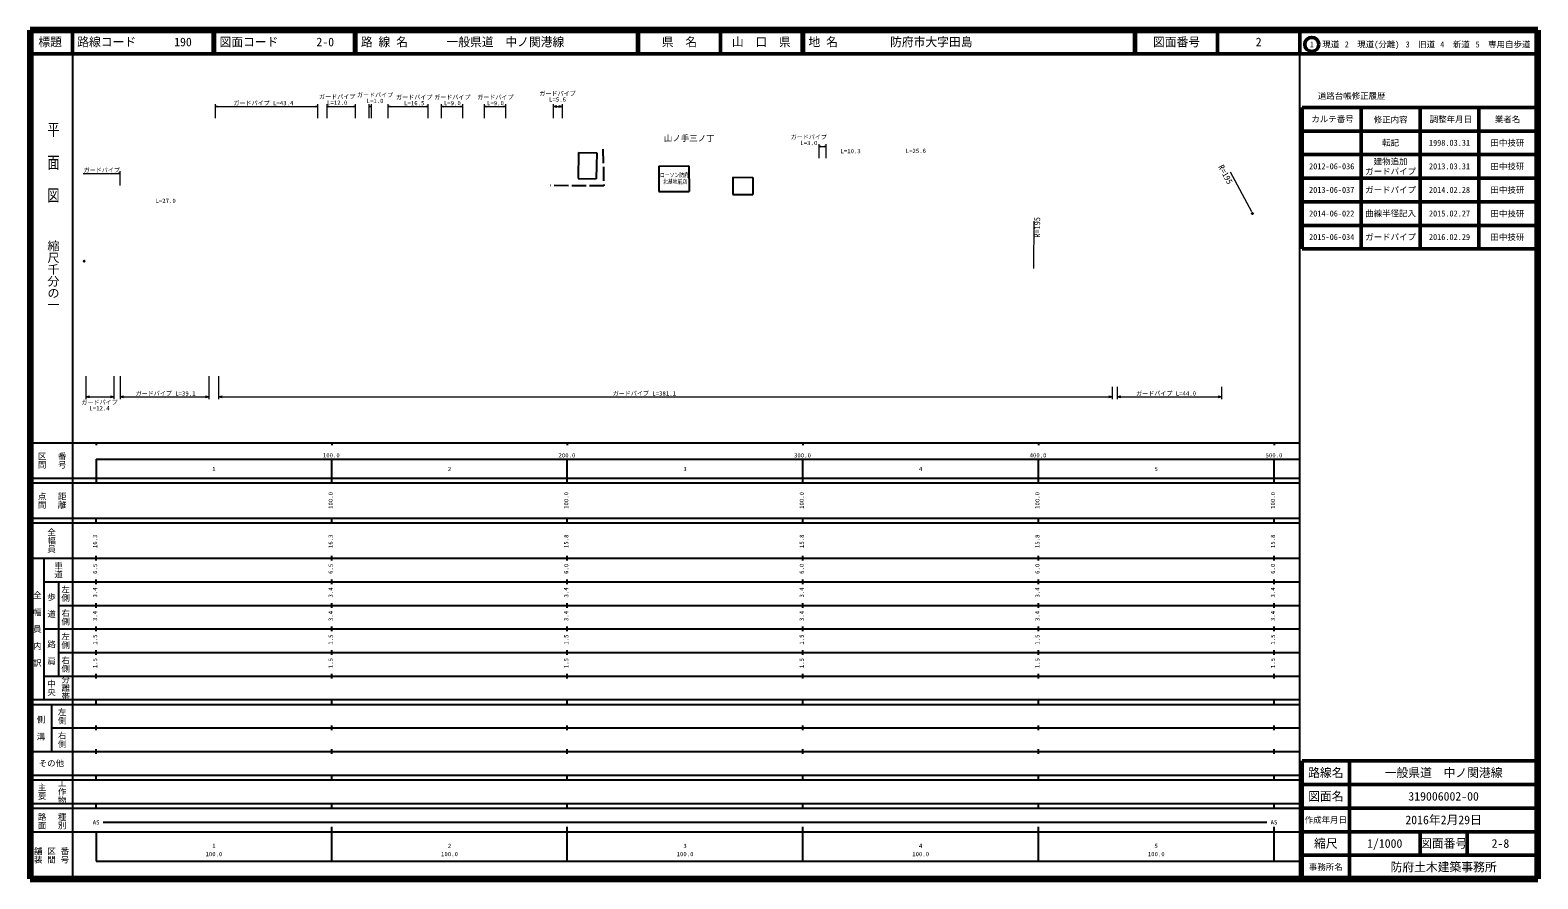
# Model space of a CAD drawing. Units: millimetres on the paper, with parts at other scales. Extents: x 40 to 680, y 20 to 380.
import ezdxf
from ezdxf.enums import TextEntityAlignment as Align

# ---------------------------------------------------------------- set-up
doc = ezdxf.new("R2010")
doc.units = ezdxf.units.MM
doc.header["$PDMODE"] = 32
doc.header["$PDSIZE"] = 0.5
doc.linetypes.add('DASHED', pattern=[7.5, 6, -1.5])
for name, color, linetype, lineweight in [('M-BGD', 7, 'Continuous', 25), ('M-STR-HTXT', 7, 'Continuous', 13), ('M-TTL', 2, 'Continuous', 140), ('M-TTL-BAND', 7, 'Continuous', 25), ('M-TTL-FRAM', 2, 'Continuous', 50), ('M-TTL-LINE', 7, 'Continuous', 50), ('M-TTL-TXT', 7, 'Continuous', 13)]:
    doc.layers.add(name, color=color, linetype=linetype, lineweight=lineweight)
doc.layers.add('M-BMK-HTXT', color=7, linetype='Continuous')
doc.layers.add('M-OTRS', color=6, linetype='Continuous')
doc.styles.add('@ＭＳ ゴシック', font='')
doc.styles.add('ＭＳ ゴシック', font='')
doc.styles.get('@ＭＳ ゴシック').set_extended_font_data('@MS Gothic')
doc.styles.get('ＭＳ ゴシック').set_extended_font_data('MS Gothic')

# ---------------------------------------------------------------- blocks, each defined once
blk = doc.blocks.new('open_arrow')
at = {"color": 0, "linetype": 'Continuous', "lineweight": -2}
blk.add_lwpolyline([(7.5, 1.25), (0, 0), (7.5, -1.25)], dxfattribs=at)

msp = doc.modelspace()

# ---------------------------------------------------------------- linework, layer by layer
at = {"layer": 'M-BGD'}
for p, q in [((272.796, 328.067), (272.57, 317.087)), ((272.796, 328.067), (280.537, 327.907)), ((280.537, 327.907), (280.312, 316.928)), ((306.9, 322.363), (319.663, 322.392)), ((306.9, 322.363), (306.924, 311.588)), ((319.663, 322.392), (319.687, 311.617)), ((272.57, 317.087), (280.312, 316.928)), ((338.324, 317.638), (338.263, 310.307)), ((338.324, 317.638), (346.776, 317.567)), ((346.776, 317.567), (346.715, 310.236)), ((306.924, 311.588), (319.687, 311.617)), ((338.263, 310.307), (346.715, 310.236))]:
    msp.add_line(p, q, dxfattribs=at)
at = {"layer": 'M-BGD', "linetype": 'DASHED'}
for p, q in [((283.163, 329.556), (283.472, 313.984)), ((283.472, 313.984), (260.843, 314.067))]:
    msp.add_line(p, q, dxfattribs=at)
at = {"layer": 'M-OTRS'}
for p in [(558.814, 302.228), (62.948, 281.984)]:
    msp.add_point(p, dxfattribs=at)
at = {"layer": 'M-STR-HTXT'}
for p, q in [((118.652, 342.603), (118.652, 348.603)), ((118.652, 347.603), (162.05, 347.603)), ((162.05, 342.603), (162.05, 348.603)), ((166.081, 342.603), (166.081, 348.603)), ((166.081, 347.603), (178.081, 347.603)), ((178.081, 342.603), (178.081, 348.603)), ((192.006, 342.603), (192.006, 348.603)), ((192.006, 347.603), (209.003, 347.603)), ((209.003, 342.603), (209.003, 348.603)), ((214.614, 342.603), (214.614, 348.603)), ((214.614, 347.603), (223.61, 347.603)), ((223.61, 342.603), (223.61, 348.603)), ((232.889, 342.603), (232.889, 348.603)), ((232.889, 347.603), (241.886, 347.603)), ((241.886, 342.603), (241.886, 348.603)), ((262.114, 342.603), (262.114, 348.603)), ((262.114, 347.603), (265.969, 347.603)), ((265.969, 342.603), (265.969, 348.603)), ((374.91, 325.695), (374.91, 331.695)), ((374.91, 330.695), (377.91, 330.695)), ((377.91, 325.695), (377.91, 331.695)), ((78.149, 314.16), (78.149, 320.16)), ((62.463, 319.16), (63.213, 319.285)), ((62.463, 319.16), (63.213, 319.035)), ((62.463, 319.16), (78.149, 319.16)), ((78.149, 319.16), (77.399, 319.285)), ((78.149, 319.16), (77.399, 319.035)), ((549.339, 319.841), (558.382, 303.032)), ((466.023, 298.954), (465.977, 278.955)), ((63.638, 233.263), (63.638, 223.436)), ((75.572, 233.263), (75.572, 223.436)), ((78.185, 233.263), (78.185, 223.436)), ((115.872, 233.263), (115.872, 223.436)), ((119.948, 233.263), (119.948, 223.436)), ((63.638, 224.436), (75.572, 224.436)), ((78.185, 224.436), (115.872, 224.436)), ((119.948, 224.436), (499.319, 224.436)), ((499.319, 228.696), (499.319, 223.436)), ((501.467, 228.696), (501.467, 223.436)), ((501.467, 224.436), (545.732, 224.436)), ((545.732, 228.696), (545.732, 223.436))]:
    msp.add_line(p, q, dxfattribs=at)
at = {"layer": 'M-TTL'}
for p, q in [((40, 380), (40, 20)), ((680, 380), (40, 380)), ((680, 20), (680, 380)), ((40, 20), (680, 20))]:
    msp.add_line(p, q, dxfattribs=at)
at = {"layer": 'M-TTL-BAND'}
for p, q in [((58, 370), (58, 20)), ((579, 20), (579, 370)), ((40, 205), (579, 205)), ((68, 205), (68, 204)), ((168, 205), (168, 204)), ((268, 205), (268, 204)), ((368, 205), (368, 204)), ((468, 205), (468, 204)), ((568, 205), (568, 204)), ((68, 198), (579, 198)), ((68, 198), (68, 188)), ((168, 188), (168, 198)), ((268, 188), (268, 198)), ((368, 188), (368, 198)), ((468, 188), (468, 198)), ((568, 188), (568, 198)), ((40, 190), (579, 190)), ((40, 188), (579, 188)), ((40, 173), (579, 173)), ((68, 171), (68, 173)), ((168, 171), (168, 173)), ((268, 171), (268, 173)), ((368, 171), (368, 173)), ((468, 171), (468, 173)), ((568, 171), (568, 173)), ((40, 171), (579, 171)), ((40, 156), (579, 156)), ((46, 96), (46, 156)), ((68, 155), (68, 157)), ((168, 155), (168, 157)), ((268, 155), (268, 157)), ((368, 155), (368, 157)), ((468, 155), (468, 157)), ((568, 155), (568, 157)), ((46, 146), (579, 146)), ((52, 146), (52, 106)), ((68, 145), (68, 147)), ((168, 145), (168, 147)), ((268, 145), (268, 147)), ((368, 145), (368, 147)), ((468, 145), (468, 147)), ((568, 145), (568, 147)), ((52, 136), (579, 136)), ((68, 135), (68, 137)), ((168, 135), (168, 137)), ((268, 135), (268, 137)), ((368, 135), (368, 137)), ((468, 135), (468, 137)), ((568, 135), (568, 137)), ((46, 126), (579, 126)), ((68, 125), (68, 127)), ((168, 125), (168, 127)), ((268, 125), (268, 127)), ((368, 125), (368, 127)), ((468, 125), (468, 127)), ((568, 125), (568, 127)), ((52, 116), (579, 116)), ((68, 115), (68, 117)), ((168, 115), (168, 117)), ((268, 115), (268, 117)), ((368, 115), (368, 117)), ((468, 115), (468, 117)), ((568, 115), (568, 117)), ((46, 106), (579, 106)), ((68, 105), (68, 107)), ((168, 105), (168, 107)), ((268, 105), (268, 107)), ((368, 105), (368, 107)), ((468, 105), (468, 107)), ((568, 105), (568, 107)), ((40, 96), (579, 96)), ((68, 94), (68, 96)), ((168, 94), (168, 96)), ((268, 94), (268, 96)), ((368, 94), (368, 96)), ((468, 94), (468, 96)), ((568, 94), (568, 96)), ((40, 94), (579, 94)), ((49, 94), (49, 74)), ((49, 84), (579, 84)), ((68, 83), (68, 85)), ((168, 83), (168, 85)), ((268, 83), (268, 85)), ((368, 83), (368, 85)), ((468, 83), (468, 85)), ((568, 83), (568, 85)), ((40, 74), (579, 74)), ((68, 73), (68, 75)), ((168, 73), (168, 75)), ((268, 73), (268, 75)), ((368, 73), (368, 75)), ((468, 73), (468, 75)), ((568, 73), (568, 75)), ((40, 64), (579, 64)), ((68, 62), (68, 64)), ((168, 62), (168, 64)), ((268, 62), (268, 64)), ((368, 62), (368, 64)), ((468, 62), (468, 64)), ((568, 62), (568, 64)), ((40, 62), (579, 62)), ((40, 52), (579, 52)), ((68, 50), (68, 52)), ((168, 50), (168, 52)), ((268, 50), (268, 52)), ((368, 50), (368, 52)), ((468, 50), (468, 52)), ((568, 50), (568, 52)), ((40, 50), (579, 50)), ((40, 40), (579, 40)), ((68, 40), (68, 27.5)), ((71, 44), (565, 44)), ((168, 27.5), (168, 42)), ((268, 27.5), (268, 42)), ((368, 27.5), (368, 42)), ((468, 27.5), (468, 42)), ((568, 27.5), (568, 42)), ((68, 27.5), (579, 27.5))]:
    msp.add_line(p, q, dxfattribs=at)
at = {"layer": 'M-TTL-FRAM'}
for p, q in [((580, 347.197), (580, 287.197)), ((580, 347.197), (680, 347.197)), ((580, 287.197), (680, 287.197)), ((680, 70), (580, 70)), ((580, 70), (580, 20))]:
    msp.add_line(p, q, dxfattribs=at)
at = {"layer": 'M-TTL-LINE'}
for p, q in [((58, 380), (58, 370)), ((117.75, 380), (117.75, 370)), ((118.25, 380), (118.25, 370)), ((177.75, 380), (177.75, 370)), ((178.25, 380), (178.25, 370)), ((297.75, 380), (297.75, 370)), ((298.25, 380), (298.25, 370)), ((333, 380), (333, 370)), ((367.75, 380), (367.75, 370)), ((368.25, 380), (368.25, 370)), ((508.747, 380), (508.747, 370)), ((509.247, 380), (509.247, 370)), ((543.997, 380), (543.997, 370)), ((579, 380), (579, 370)), ((40, 370), (680, 370)), ((605, 347.197), (605, 287.197)), ((630, 347.197), (630, 287.197)), ((655, 347.197), (655, 287.197)), ((580, 337.197), (680, 337.197)), ((580, 327.197), (680, 327.197)), ((580, 317.197), (680, 317.197)), ((580, 307.197), (680, 307.197)), ((580, 297.197), (680, 297.197)), ((600, 70), (600, 20)), ((680, 60), (580, 60)), ((680, 50), (580, 50)), ((680, 40), (580, 40)), ((630, 40), (630, 30)), ((650, 40), (650, 30)), ((680, 30), (580, 30))]:
    msp.add_line(p, q, dxfattribs=at)
msp.add_circle((584.031, 373.958), 3, dxfattribs=at)
at = {"layer": 'M-TTL-TXT'}
for p, q in [((183.841, 342.603), (183.841, 348.603)), ((183.841, 347.603), (184.841, 347.603)), ((184.841, 342.603), (184.841, 348.603))]:
    msp.add_line(p, q, dxfattribs=at)

# ---------------------------------------------------------------- block references
at = {"layer": 'M-STR-HTXT'}
for p, xscale, yscale in [((118.652, 347.603), 0.1, 0.1), ((166.081, 347.603), 0.1, 0.1), ((192.006, 347.603), 0.1, 0.1), ((214.614, 347.603), 0.1, 0.1), ((232.889, 347.603), 0.1, 0.1), ((262.114, 347.603), 0.2, 0.2), ((374.91, 330.695), 0.1, 0.1), ((63.638, 224.436), 0.2, 0.2), ((78.185, 224.436), 0.2, 0.2), ((119.948, 224.436), 0.2, 0.2), ((501.467, 224.436), 0.2, 0.2)]:
    msp.add_blockref('open_arrow', p, dxfattribs=dict(at, xscale=xscale, yscale=yscale))
at = {"layer": 'M-STR-HTXT', "rotation": 180}
for p, xscale, yscale in [((162.05, 347.603), 0.1, 0.1), ((178.081, 347.603), 0.1, 0.1), ((209.003, 347.603), 0.1, 0.1), ((223.61, 347.603), 0.1, 0.1), ((241.886, 347.603), 0.1, 0.1), ((265.969, 347.603), 0.2, 0.2), ((377.91, 330.695), 0.1, 0.1), ((75.572, 224.436), 0.2, 0.2), ((115.872, 224.436), 0.2, 0.2), ((499.319, 224.436), 0.2, 0.2), ((545.732, 224.436), 0.2, 0.2)]:
    msp.add_blockref('open_arrow', p, dxfattribs=dict(at, xscale=xscale, yscale=yscale))
at = {"layer": 'M-TTL-TXT', "xscale": 0.1, "yscale": 0.1}
msp.add_blockref('open_arrow', (183.841, 347.603), dxfattribs=at)
at = {"layer": 'M-TTL-TXT', "xscale": 0.1, "yscale": 0.1, "rotation": 180}
msp.add_blockref('open_arrow', (184.841, 347.603), dxfattribs=at)

# ---------------------------------------------------------------- texts
at = {"layer": 'M-BMK-HTXT', "style": 'ＭＳ ゴシック'}
msp.add_text('山ノ手三ノ丁', height=2.566, dxfattribs=at).set_placement((309.016, 332.097), align=Align.BOTTOM_LEFT)
at = {"layer": 'M-BMK-HTXT', "style": 'ＭＳ ゴシック', "width": 0.8}
for s, p in [('ローソン防府', (307.331, 317.077)), ('北基地前店', (308.639, 314.283))]:
    msp.add_text(s, height=1.833, dxfattribs=at).set_placement(p, align=Align.BOTTOM_LEFT)
at = {"layer": 'M-STR-HTXT', "style": 'ＭＳ ゴシック'}
for s, p in [('ガードパイプ', (170.35, 350.287)), ('ガードパイプ', (203.053, 350.09)), ('ガードパイプ', (219.218, 350.103)), ('ガードパイプ', (237.493, 350.103)), ('ガードパイプ', (263.869, 351.656)), ('ガードパイプ L=43.4', (139.024, 347.603)), ('L=12.0', (170.35, 347.787)), ('L=16.5', (203.053, 347.59)), ('L=9.0', (219.218, 347.603)), ('L=9.0', (237.493, 347.603)), ('L=5.6', (263.869, 349.156)), ('ガードパイプ', (370.536, 333.195)), ('L=3.0', (370.536, 330.695)), ('L=10.3', (388.279, 327.247)), ('L=25.6', (415.963, 327.355)), ('ガードパイプ', (70.39, 319.16)), ('L=27.0', (97.516, 306.161)), ('ガードパイプ L=39.1', (97.473, 224.436)), ('ガードパイプ L=381.1', (300.703, 224.436)), ('ガードパイプ L=44.0', (522.205, 224.436)), ('ガードパイプ', (69.44, 220.676)), ('L=12.4', (69.44, 218.176))]:
    msp.add_text(s, height=1.833, dxfattribs=at).set_placement(p, align=Align.BOTTOM_CENTER)
for rotation, p in [(298.28, (547.434, 318.812)), (89.867, (467.45, 296.355))]:
    msp.add_text('R=195', height=2.566, rotation=rotation, dxfattribs=at).set_placement(p, align=Align.MIDDLE_CENTER)
at = {"layer": 'M-TTL-BAND', "style": '@ＭＳ ゴシック', "width": 1.4}
msp.add_text('平  面  図', height=3.666, rotation=270, dxfattribs=at).set_placement((49.777, 306.475), align=Align.MIDDLE_RIGHT)
at = {"layer": 'M-TTL-BAND', "style": '@ＭＳ ゴシック'}
msp.add_text('縮尺千分の一', height=3.666, rotation=270, dxfattribs=at).set_placement((49.777, 261.03), align=Align.MIDDLE_RIGHT)
for s, p in [('区間', (45, 197.5)), ('番号', (53.5, 197.5)), ('点間', (45, 180.5)), ('距離', (53.5, 180.5)), ('全幅員', (49, 163.5)), ('車道', (52, 151)), ('全\u3000幅\u3000員\u3000内\u3000訳', (43, 126)), ('歩\u3000道', (49, 136)), ('左側', (55, 141)), ('右側', (55, 131)), ('左側', (55, 121)), ('路\u3000肩', (49, 116)), ('右側', (55, 111)), ('中央', (49, 101)), ('分離帯', (55, 101)), ('左側', (53.5, 89)), ('側\u3000溝', (44.5, 84)), ('右側', (53.5, 79)), ('主要', (45, 57)), ('工作物', (53.5, 57)), ('路面', (45, 44.5)), ('種別', (53.5, 44.5)), ('舗装', (43.333, 30)), ('区間', (49, 30)), ('番号', (54.667, 30))]:
    msp.add_text(s, height=2.566, rotation=270, dxfattribs=at).set_placement(p, align=Align.MIDDLE_CENTER)
at = {"layer": 'M-TTL-BAND', "style": 'ＭＳ ゴシック'}
for s, p in [('100.0', (167.844, 198.195)), ('200.0', (267.844, 198.195)), ('300.0', (367.844, 198.195)), ('400.0', (467.844, 198.195)), ('500.0', (568, 198.195)), ('1', (118, 192.405)), ('2', (218, 192.405)), ('3', (318, 192.405)), ('4', (418, 192.405)), ('5', (518, 192.405)), ('AS', (68, 42.5)), ('AS', (568, 42.5)), ('1', (118, 32.523)), ('2', (218, 32.523)), ('3', (318, 32.523)), ('4', (418, 32.523)), ('5', (518, 32.523)), ('100.0', (118, 29.033)), ('100.0', (218, 29.033)), ('100.0', (318, 29.033)), ('100.0', (418, 29.033)), ('100.0', (518, 29.033))]:
    msp.add_text(s, height=1.833, dxfattribs=at).set_placement(p, align=Align.BOTTOM_CENTER)
for s, p in [('100.0', (169, 180.5)), ('100.0', (269, 180.5)), ('100.0', (369, 180.5)), ('100.0', (469, 180.5)), ('100.0', (569, 180.5)), ('16.3', (69, 163.174)), ('16.3', (169, 163.174)), ('15.8', (269, 163.174)), ('15.8', (369, 163.174)), ('15.8', (469, 163.174)), ('15.8', (569, 163.174)), ('6.5', (69, 151.5)), ('6.5', (169, 151.5)), ('6.0', (269, 151.5)), ('6.0', (369, 151.5)), ('6.0', (469, 151.5)), ('6.0', (569, 151.5)), ('3.4', (69, 141.5)), ('3.4', (169, 141.5)), ('3.4', (269, 141.5)), ('3.4', (369, 141.5)), ('3.4', (469, 141.5)), ('3.4', (569, 141.5)), ('3.4', (69, 131.5)), ('3.4', (169, 131.5)), ('3.4', (269, 131.5)), ('3.4', (369, 131.5)), ('3.4', (469, 131.5)), ('3.4', (569, 131.5)), ('1.5', (69, 121.5)), ('1.5', (169, 121.5)), ('1.5', (269, 121.5)), ('1.5', (369, 121.5)), ('1.5', (469, 121.5)), ('1.5', (569, 121.5)), ('1.5', (69, 111.5)), ('1.5', (169, 111.5)), ('1.5', (269, 111.5)), ('1.5', (369, 111.5)), ('1.5', (469, 111.5)), ('1.5', (569, 111.5))]:
    msp.add_text(s, height=1.833, rotation=90, dxfattribs=at).set_placement(p, align=Align.BOTTOM_CENTER)
msp.add_text('その他', height=2.566, dxfattribs=at).set_placement((49, 69), align=Align.MIDDLE_CENTER)
at = {"layer": 'M-TTL-TXT', "style": 'ＭＳ ゴシック'}
for s, height, p in [('標題', 3.666, (48.5, 375)), ('県\u3000名', 3.666, (315.625, 375)), ('山\u3000口\u3000県', 3.666, (350.375, 375)), ('図面番号', 3.666, (526.622, 375)), ('2', 3.666, (561.497, 375)), ('1\u3000現道', 2.566, (589.448, 373.958)), ('2\u3000現道(分離)', 2.566, (609.619, 373.958)), ('3\u3000旧道', 2.566, (630.121, 373.958)), ('4\u3000新道', 2.566, (644.824, 373.958)), ('5\u3000専用自歩道', 2.566, (665.228, 373.958)), ('道路台帳修正履歴', 2.566, (600.968, 352.113)), ('カルテ番号', 2.566, (592.839, 342.277)), ('修正内容', 2.566, (617.509, 342.023)), ('調整年月日', 2.566, (643.089, 342.197)), ('業者名', 2.566, (667.134, 342.197)), ('転記', 2.566, (617.5, 332.245)), ('1998.03.31', 2.566, (642.5, 332.245)), ('田中技研', 2.566, (667.077, 332.189)), ('2012-06-036', 2.566, (592.5, 322.245)), ('ガードパイプ', 2.566, (617.5, 320.079)), ('建物追加', 2.566, (617.5, 324.277)), ('2013.03.31', 2.566, (642.5, 322.245)), ('田中技研', 2.566, (667.077, 322.189)), ('ガードパイプ', 2.566, (617.5, 312.245)), ('田中技研', 2.566, (667.077, 312.189)), ('2013-06-037', 2.566, (592.5, 312.245)), ('2014.02.28', 2.566, (642.5, 312.245)), ('2014-06-022', 2.566, (592.5, 302.245)), ('曲線半径記入', 2.566, (617.5, 302.245)), ('2015.02.27', 2.566, (642.5, 302.245)), ('田中技研', 2.566, (667.077, 302.189)), ('2015-06-034', 2.566, (592.5, 292.245)), ('ガードパイプ', 2.566, (617.5, 292.245)), ('2016.02.29', 2.566, (642.5, 292.245)), ('田中技研', 2.566, (667.077, 292.189)), ('路線名', 3.666, (590, 65)), ('路線名', 3.666, (590, 65)), ('一般県道\u3000中ノ関港線', 3.666, (640, 65)), ('図面名', 3.666, (590, 55)), ('図面名', 3.666, (590, 55)), ('319006002-00', 3.666, (640, 55)), ('作成年月日', 2.566, (590, 45)), ('作成年月日', 2.566, (590, 45)), ('2016年2月29日', 3.666, (640, 45)), ('縮尺', 3.666, (590, 35)), ('縮尺', 3.666, (590, 35)), ('1/1000', 3.666, (615, 35)), ('図面番号', 3.666, (640, 35)), ('図面番号', 3.666, (640, 35)), ('2-8', 3.666, (664.125, 35)), ('事務所名', 2.566, (590, 25)), ('事務所名', 2.566, (590, 25)), ('防府土木建築事務所', 3.666, (640, 25))]:
    msp.add_text(s, height=height, dxfattribs=at).set_placement(p, align=Align.MIDDLE_CENTER)
for s, p in [('路線コード', (60, 375)), ('190', (101.142, 375)), ('図面コード', (120.38, 375)), ('2-0', (161.521, 375)), ('路 線 名', (180.38, 375)), ('一般県道\u3000中ノ関港線', (216.734, 375)), ('地 名', (370.38, 375)), ('防府市大字田島', (405.024, 375))]:
    msp.add_text(s, height=3.666, dxfattribs=at).set_placement(p, align=Align.MIDDLE_LEFT)
for s, p in [('ガードパイプ', (186.418, 351.039)), ('L=1.0', (186.418, 348.539))]:
    msp.add_text(s, height=1.833, dxfattribs=at).set_placement(p, align=Align.BOTTOM_CENTER)

doc.saveas('drawing.dxf')
